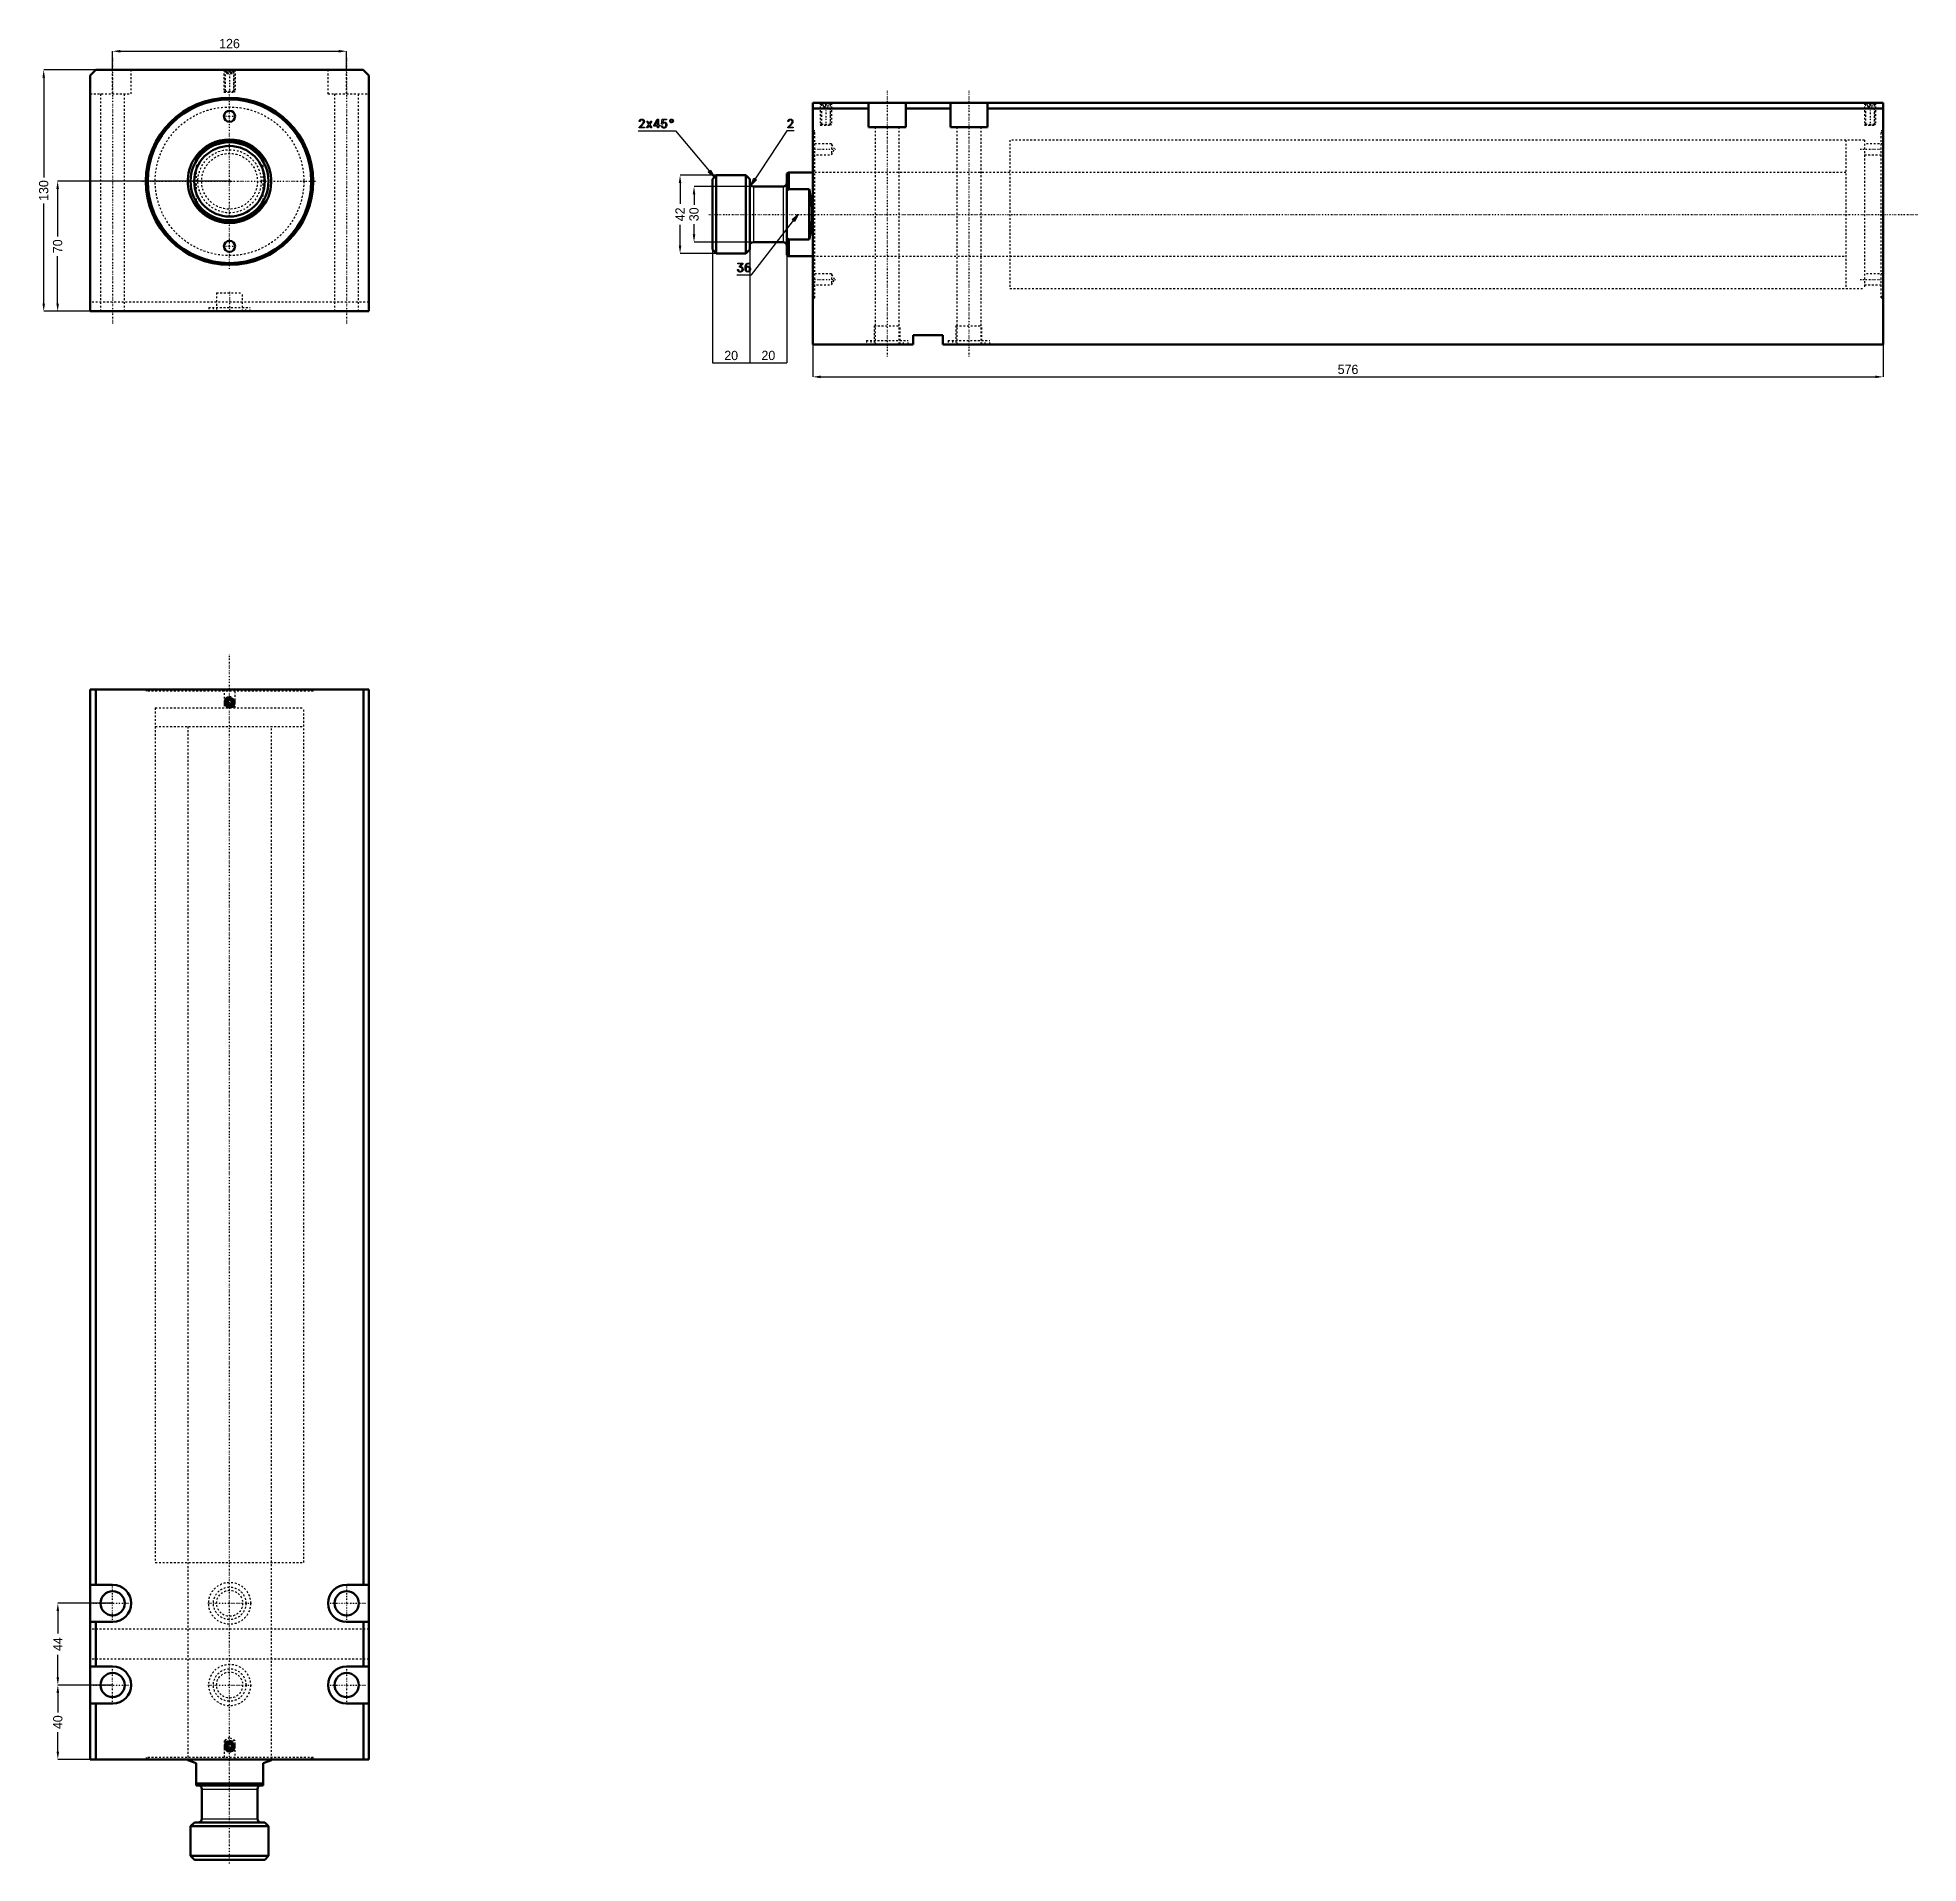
# Model space of a CAD drawing. Header units: millimetres. Extents: x -103 to 909, y -906 to 77.
import ezdxf

# ---------------------------------------------------------------- set-up
doc = ezdxf.new("R2010")
doc.units = ezdxf.units.MM
doc.linetypes.add('Center', pattern=[1.5, 0.45, -0.5, 0.05, -0.5])
doc.linetypes.add('Dashed', pattern=[2, 1, -1])
for name, color, linetype, lineweight in [('2d ConnectionPoints', 7, 'Continuous', 50), ('AM_0', 7, 'Continuous', 50), ('AM_4', 3, 'Continuous', 25), ('AM_5', 3, 'Continuous', 25), ('AM_7', 7, 'Center', 25), ('AM_9', 6, 'Dashed', 25)]:
    doc.layers.add(name, color=color, linetype=linetype, lineweight=lineweight)
doc.dimstyles.new('ISO-25', dxfattribs={"dimtxt": 2.5, "dimasz": 2.5, "dimexe": 1.25, "dimexo": 0.625, "dimtad": 1, "dimtxsty": 'Standard', "dimcen": 2.5, "dimadec": 0, "dimazin": 0, "dimtfac": 1, "dimtmove": 0, "dimatfit": 3, "dimfxl": 0, "dimarcsym": 0})

# ---------------------------------------------------------------- blocks, each defined once
blk = doc.blocks.new('1_JECX_MF_TLA_80_450_0_rod__0_in_JECX_MF_160_TLA_80_450_0__0')
at = {"layer": 'AM_0'}
for p, q in [((-18, 10.8), (-18, 13.5)), ((18, 13.5), (18, 10.8)), ((-18, -13.5), (-18, -10.8)), ((18, -10.8), (18, -13.5))]:
    blk.add_line(p, q, dxfattribs=at)
for points in [[(-18, 13.5), (-19.1, 11.9), (-20.1, 10.2), (-20.9, 8.4), (-21.5, 6.5), (-22, 4.6), (-22.3, 2.7), (-22.5, 0.7), (-22.5, -1.2), (-22.3, -3.2), (-21.9, -5.1), (-21.4, -7), (-20.7, -8.8), (-19.8, -10.6), (-18.8, -12.3), (-18, -13.5)], [(18, -13.5), (19.1, -11.9), (20.1, -10.2), (20.9, -8.4), (21.5, -6.5), (22, -4.6), (22.3, -2.7), (22.5, -0.7), (22.5, 1.2), (22.3, 3.2), (21.9, 5.1), (21.4, 7), (20.7, 8.8), (19.8, 10.6), (18.8, 12.3), (18, 13.5)]]:
    blk.add_lwpolyline(points, dxfattribs=at)
for radius in [21, 19]:
    blk.add_circle((0, 0), radius, dxfattribs=at)
for radius, start, end in [(22.5, 36.8699, 143.1301), (22, 35.0968, 144.9032), (22, 215.0968, 324.9032), (22.5, 216.8699, 323.1301)]:
    blk.add_arc((0, 0), radius, start, end, dxfattribs=at)
at = {"layer": 'AM_9'}
for p, q in [((-18, 10.8), (-18, -10.8)), ((18, 10.8), (18, -10.8))]:
    blk.add_line(p, q, dxfattribs=at)
for radius in [17, 15]:
    blk.add_circle((0, 0), radius, dxfattribs=at)
blk = doc.blocks.new('2_JECX_MF_EXLA_80_450_0_body__0_in_JECX_MF_160_TLA_80_450_0__0')
at = {"layer": 'AM_0'}
for p, q in [((-72, 60), (-75, 57)), ((-75, 57), (-75, -70)), ((72, 60), (-72, 60)), ((75, 57), (72, 60)), ((75, -70), (75, 57)), ((-75, -70), (75, -70))]:
    blk.add_line(p, q, dxfattribs=at)
for centre, radius in [((0, 0), 45), ((0, 0), 44), ((0, 35), 3), ((0, -35), 3)]:
    blk.add_circle(centre, radius, dxfattribs=at)
at = {"layer": 'AM_5', "linetype": 'Dashed'}
for p, q in [((-3, 60), (-3, 48)), ((3, 60), (3, 48))]:
    blk.add_line(p, q, dxfattribs=at)
at = {"layer": 'AM_7'}
for p, q in [((-63, 66.5), (-63, -76.5)), ((63, 66.5), (63, -76.5)), ((0, 60.6), (0, 47.4)), ((0, -47.2), (0, 47.2)), ((-3.2, 35), (3.1, 35)), ((-47.2, 0), (47.2, 0)), ((-3.2, -35), (3.1, -35)), ((0, -59.5), (0, -70.5))]:
    blk.add_line(p, q, dxfattribs=at)
at = {"layer": 'AM_9'}
for p, q in [((-63, 47), (-63, 60)), ((-53, 47), (-53, 60)), ((-3, 60), (-2.5, 59.5)), ((-2.5, 59.5), (-2.5, 48.5)), ((-2.5, 59.5), (2.5, 59.5)), ((-1.9, 60), (-2.4, 59.5)), ((-2.4, 59.5), (2.4, 59.5)), ((-2.4, 59.5), (-2.4, 48)), ((-1.4, 58), (-1.4, 60)), ((-1.4, 58), (1.4, 58)), ((-0.7, 58), (-0.7, 60)), ((0.7, 58), (0.7, 60)), ((1.4, 58), (1.4, 60)), ((2.4, 59.5), (1.9, 60)), ((2.4, 48), (2.4, 59.5)), ((2.5, 59.5), (3, 60)), ((2.5, 48.5), (2.5, 59.5)), ((53, 60), (53, 47)), ((63, 47), (63, 60)), ((-75, 47), (-53, 47)), ((-69.5, 47), (-69.5, -70)), ((-56.5, -70), (-56.5, 47)), ((-2.5, 48.5), (-3, 48)), ((-3, 48), (3, 48)), ((-2.5, 48.5), (2.5, 48.5)), ((3, 48), (2.5, 48.5)), ((53, 47), (75, 47)), ((56.5, 47), (56.5, -70)), ((69.5, -70), (69.5, 47)), ((-7, -60), (7, -60)), ((-7, -60), (-7, -70)), ((7, -70), (7, -60)), ((75, -65), (-75, -65)), ((-11.2, -67.9), (11.2, -67.9)), ((-11.2, -67.9), (-11.2, -70)), ((-8.8, -67.9), (-8.8, -70)), ((8.8, -70), (8.8, -67.9)), ((11.2, -70), (11.2, -67.9))]:
    blk.add_line(p, q, dxfattribs=at)
blk.add_circle((0, 0), 40, dxfattribs=at)
blk = doc.blocks.new('*D3')
at = {"layer": 'AM_5', "color": 0, "lineweight": -2}
for p, q in [((-63, 60), (-63, 70)), ((-58.8, 70), (58.8, 70)), ((63, 60), (63, 70))]:
    blk.add_line(p, q, dxfattribs=at)
at = {"layer": 'AM_5', "color": 0}
for points in [[(-58.8, 70.7), (-58.8, 69.3), (-63, 70)], [(58.8, 69.3), (58.8, 70.7), (63, 70)]]:
    blk.add_solid(points, dxfattribs=at)
at = {"layer": 'Defpoints', "color": 0}
for p in [(63, 70), (-63, 60), (63, 60)]:
    blk.add_point(p, dxfattribs=at)
at = {"layer": 'AM_5', "color": 0, "insert": (0, 74.1), "char_height": 5, "attachment_point": 5}
blk.add_mtext('126', dxfattribs=at)
blk = doc.blocks.new('*D4')
at = {"layer": 'AM_5', "color": 0, "lineweight": -2}
for p, q in [((-72, 60), (-100, 60)), ((-100, 55.8), (-100, 2)), ((-100, -65.8), (-100, -12)), ((-75, -70), (-100, -70))]:
    blk.add_line(p, q, dxfattribs=at)
at = {"layer": 'AM_5', "color": 0}
for points in [[(-99.3, 55.8), (-100.7, 55.8), (-100, 60)], [(-100.7, -65.8), (-99.3, -65.8), (-100, -70)]]:
    blk.add_solid(points, dxfattribs=at)
at = {"layer": 'Defpoints', "color": 0}
for p in [(-72, 60), (-100, -70), (-75, -70)]:
    blk.add_point(p, dxfattribs=at)
at = {"layer": 'AM_5', "color": 0, "insert": (-100, -5), "char_height": 5, "attachment_point": 5, "rotation": 90}
blk.add_mtext('130', dxfattribs=at)
blk = doc.blocks.new('*D5')
at = {"layer": 'AM_5', "color": 0, "lineweight": -2}
for p, q in [((0, 0), (-92.5, 0)), ((-92.5, -4.2), (-92.5, -29.7)), ((-92.5, -65.8), (-92.5, -40.3)), ((-75, -70), (-92.5, -70))]:
    blk.add_line(p, q, dxfattribs=at)
at = {"layer": 'AM_5', "color": 0}
for points in [[(-91.8, -4.2), (-93.2, -4.2), (-92.5, 0)], [(-93.2, -65.8), (-91.8, -65.8), (-92.5, -70)]]:
    blk.add_solid(points, dxfattribs=at)
at = {"layer": 'Defpoints', "color": 0}
for p in [(0, 0), (-92.5, -70), (-75, -70)]:
    blk.add_point(p, dxfattribs=at)
at = {"layer": 'AM_5', "color": 0, "insert": (-92.5, -35), "char_height": 5, "attachment_point": 5, "rotation": 90}
blk.add_mtext('70', dxfattribs=at)
blk = doc.blocks.new('1_JECX_MF_TLA_80_450_0_rod__0_in_JECX_MF_160_TLA_80_450_0__4')
at = {"layer": 'AM_0'}
for p, q in [((-22.5, 0), (-22.5, -0.5)), ((22.5, -0.5), (22.5, 0)), ((-18, -2), (-22.5, -0.5)), ((-18, -14), (-18, -2)), ((22.5, -0.5), (18, -2)), ((18, -2), (18, -14)), ((-18, -13), (18, -13)), ((-18, -14), (18, -14)), ((-15, -16), (-15, -32)), ((15, -32), (15, -16)), ((-19, -34), (-21, -36)), ((-21, -36), (21, -36)), ((-21, -36), (-21, -52)), ((-19, -34), (19, -34)), ((21, -36), (19, -34)), ((21, -52), (21, -36)), ((-21, -52), (-19, -54)), ((-21, -52), (21, -52)), ((-19, -54), (19, -54)), ((19, -54), (21, -52))]:
    blk.add_line(p, q, dxfattribs=at)
for centre, start, end in [((-17, -16), 0, 90), ((17, -16), 90, 180), ((-17, -32), 270, 360), ((17, -32), 180, 270)]:
    blk.add_arc(centre, 2, start, end, dxfattribs=at)
at = {"layer": 'AM_4'}
for p, q in [((-15, -16), (15, -16)), ((-15, -32), (15, -32))]:
    blk.add_line(p, q, dxfattribs=at)
at = {"layer": 'AM_7'}
blk.add_line((0, -56), (0, 595), dxfattribs=at)
at = {"layer": 'AM_9'}
for p, q in [((-40, 566), (40, 566)), ((-40, 566), (-40, 556)), ((40, 556), (40, 566)), ((-40, 556), (40, 556)), ((-22.5, 556), (-22.5, 0)), ((22.5, 0), (22.5, 556))]:
    blk.add_line(p, q, dxfattribs=at)
blk = doc.blocks.new('2_JECX_MF_EXLA_80_450_0_body__0_in_JECX_MF_160_TLA_80_450_0__4')
at = {"layer": 'AM_0'}
for p, q in [((75, 576), (-75, 576)), ((-75, 576), (-75, 0)), ((-72, 576), (-72, 94)), ((-0.7, 570.2), (-1.4, 569)), ((-1.4, 569), (-0.7, 567.8)), ((0.7, 570.2), (-0.7, 570.2)), ((-0.7, 567.8), (0.7, 567.8)), ((1.4, 569), (0.7, 570.2)), ((0.7, 567.8), (1.4, 569)), ((72, 576), (72, 94)), ((75, 576), (75, 0)), ((-63, 94), (-75, 94)), ((75, 94), (63, 94)), ((-75, 74), (-63, 74)), ((-72, 74), (-72, 50)), ((63, 74), (75, 74)), ((72, 74), (72, 50)), ((-63, 50), (-75, 50)), ((75, 50), (63, 50)), ((-75, 30), (-63, 30)), ((-72, 30), (-72, 0)), ((63, 30), (75, 30)), ((72, 30), (72, 0)), ((75, 0), (-75, 0)), ((-0.7, 8.3), (-1.4, 7)), ((-1.4, 7), (-0.7, 5.8)), ((0.7, 8.3), (-0.7, 8.3)), ((-0.7, 5.8), (0.7, 5.8)), ((1.4, 7), (0.7, 8.3)), ((0.7, 5.8), (1.4, 7))]:
    blk.add_line(p, q, dxfattribs=at)
for centre, radius in [((0, 569), 2.46), ((0, 569), 2.4), ((0, 569), 1.9), ((-63, 84), 6.5), ((63, 84), 6.5), ((-63, 40), 6.5), ((63, 40), 6.5), ((0, 7), 2.46), ((0, 7), 2.4), ((0, 7), 1.9)]:
    blk.add_circle(centre, radius, dxfattribs=at)
for centre, start, end in [((-63, 84), 270, 90), ((63, 84), 90, 270), ((-63, 40), 270, 90), ((63, 40), 90, 270)]:
    blk.add_arc(centre, 10, start, end, dxfattribs=at)
at = {"layer": 'AM_5'}
for centre in [(0, 569), (0, 7)]:
    blk.add_arc(centre, 3, 75, 15, dxfattribs=at)
at = {"layer": 'AM_7'}
for p, q in [((-3.2, 569), (3.1, 569)), ((-63, 73.5), (-63, 94.5)), ((63, 73.5), (63, 94.5)), ((-73.5, 84), (-52.5, 84)), ((-11.8, 84), (11.8, 84)), ((52.5, 84), (73.5, 84)), ((-63, 29.5), (-63, 50.5)), ((63, 29.5), (63, 50.5)), ((-73.5, 40), (-52.5, 40)), ((-11.8, 40), (11.8, 40)), ((52.5, 40), (73.5, 40)), ((-3.2, 7), (3.1, 7))]:
    blk.add_line(p, q, dxfattribs=at)
at = {"layer": 'AM_9'}
for p, q in [((-45, 576), (-45, 575)), ((45, 575), (-45, 575)), ((-44, 576), (-44, 575)), ((-3, 576), (-3, 566)), ((3, 566), (3, 576)), ((44, 575), (44, 576)), ((45, 575), (45, 576)), ((-40, 566), (40, 566)), ((-40, 566), (-40, 106)), ((40, 106), (40, 566)), ((-40, 106), (40, 106)), ((-22.5, 106), (-22.5, 0)), ((22.5, 0), (22.5, 106)), ((75, 70), (-75, 70)), ((75, 54), (-75, 54)), ((0, 11.7), (-3, 10)), ((3, 10), (0, 11.7)), ((45, 1), (-45, 1)), ((-45, 1), (-45, 0)), ((-44, 1), (-44, 0)), ((-3, 10), (-3, 0)), ((-3, 10), (3, 10)), ((3, 0), (3, 10)), ((44, 0), (44, 1)), ((45, 0), (45, 1))]:
    blk.add_line(p, q, dxfattribs=at)
for centre, radius in [((0, 84), 11.3), ((0, 84), 8.75), ((0, 84), 7), ((0, 40), 11.2), ((0, 40), 8.75), ((0, 40), 7)]:
    blk.add_circle(centre, radius, dxfattribs=at)
blk = doc.blocks.new('*D11')
at = {"layer": 'AM_5', "color": 0, "lineweight": -2}
for p, q in [((-62.9, -765.5), (-92.4, -765.5)), ((-92.4, -769.7), (-92.4, -781.8)), ((-92.4, -805.3), (-92.4, -793.2)), ((-62.9, -809.5), (-92.4, -809.5))]:
    blk.add_line(p, q, dxfattribs=at)
at = {"layer": 'AM_5', "color": 0}
for points in [[(-93.1, -769.7), (-91.7, -769.7), (-92.4, -765.5)], [(-93.1, -805.3), (-91.7, -805.3), (-92.4, -809.5)]]:
    blk.add_solid(points, dxfattribs=at)
at = {"layer": 'Defpoints', "color": 0}
for p in [(-92.4, -765.5), (-62.9, -765.5), (-62.9, -809.5)]:
    blk.add_point(p, dxfattribs=at)
at = {"layer": 'AM_5', "color": 0, "insert": (-92.4, -787.5), "char_height": 5, "attachment_point": 5, "rotation": 90}
blk.add_mtext('44', dxfattribs=at)
blk = doc.blocks.new('*D12')
at = {"layer": 'AM_5', "color": 0, "lineweight": -2}
for p, q in [((-62.9, -809.5), (-92.4, -809.5)), ((-92.4, -813.7), (-92.4, -824.3)), ((-92.4, -845.3), (-92.4, -834.8)), ((-74.9, -849.5), (-92.4, -849.5))]:
    blk.add_line(p, q, dxfattribs=at)
at = {"layer": 'AM_5', "color": 0}
for points in [[(-93.1, -813.7), (-91.7, -813.7), (-92.4, -809.5)], [(-93.1, -845.3), (-91.7, -845.3), (-92.4, -849.5)]]:
    blk.add_solid(points, dxfattribs=at)
at = {"layer": 'Defpoints', "color": 0}
for p in [(-62.9, -809.5), (-92.4, -849.5), (-74.9, -849.5)]:
    blk.add_point(p, dxfattribs=at)
at = {"layer": 'AM_5', "color": 0, "insert": (-92.4, -829.5), "char_height": 5, "attachment_point": 5, "rotation": 90}
blk.add_mtext('40', dxfattribs=at)
blk = doc.blocks.new('1_JECX_MF_TLA_80_450_0_rod__0_in_JECX_MF_160_TLA_80_450_0__2')
at = {"layer": 'AM_0'}
for p, q in [((-52, 21), (-54, 19)), ((-36, 21), (-52, 21)), ((-52, 21), (-52, -21)), ((-34, 19), (-36, 21)), ((-36, 21), (-36, -21)), ((-13, 22.5), (-14, 22)), ((-14, 22), (-14, -22)), ((0, 22.5), (-13, 22.5)), ((-13, 22.5), (-13, 13.5)), ((-54, 19), (-54, -19)), ((-34, 19), (-34, -19)), ((-16, 15), (-32, 15)), ((-13, 13.5), (-14, 12.6)), ((-2, 13.5), (-13, 13.5)), ((-2, 13.5), (-2, -13.5)), ((-54, -19), (-52, -21)), ((-36, -21), (-34, -19)), ((-32, -15), (-16, -15)), ((-14, -12.6), (-13, -13.5)), ((-13, -13.5), (-2, -13.5)), ((-13, -13.5), (-13, -22.5)), ((-52, -21), (-36, -21)), ((-14, -22), (-13, -22.5)), ((-13, -22.5), (0, -22.5))]:
    blk.add_line(p, q, dxfattribs=at)
blk.add_lwpolyline([(-2, -13.5), (-1.6, -11.9), (-1.3, -10.2), (-1.1, -8.4), (-0.9, -6.5), (-0.7, -4.6), (-0.6, -2.7), (-0.5, -0.7), (-0.5, 1.2), (-0.6, 3.2), (-0.7, 5.1), (-0.9, 7), (-1.1, 8.8), (-1.4, 10.6), (-1.7, 12.3), (-2, 13.5)], dxfattribs=at)
for centre, start, end in [((-32, 17), 180, 270), ((-16, 17), 270, 360), ((-32, -17), 90, 180), ((-16, -17), 0, 90)]:
    blk.add_arc(centre, 2, start, end, dxfattribs=at)
at = {"layer": 'AM_4'}
for p, q in [((-32, 15), (-32, -15)), ((-16, 15), (-16, -15))]:
    blk.add_line(p, q, dxfattribs=at)
at = {"layer": 'AM_7'}
blk.add_line((-56, 0), (595, 0), dxfattribs=at)
at = {"layer": 'AM_9'}
for p, q in [((566, 40), (556, 40)), ((556, 40), (556, -40)), ((566, 40), (566, -40)), ((556, 22.5), (0, 22.5)), ((0, -22.5), (556, -22.5)), ((556, -40), (566, -40))]:
    blk.add_line(p, q, dxfattribs=at)
blk = doc.blocks.new('2_JECX_MF_EXLA_80_450_0_body__0_in_JECX_MF_160_TLA_80_450_0__2')
at = {"layer": 'AM_0'}
for p, q in [((0, -70), (0, 60)), ((576, 60), (0, 60)), ((30, 57), (0, 57)), ((30, 60), (30, 47)), ((50, 47), (50, 60)), ((74, 57), (50, 57)), ((74, 60), (74, 47)), ((94, 47), (94, 60)), ((576, 57), (94, 57)), ((576, -70), (576, 60)), ((30, 47), (50, 47)), ((74, 47), (94, 47)), ((54, -70), (0, -70)), ((54, -65), (54, -70)), ((70, -65), (54, -65)), ((70, -70), (70, -65)), ((576, -70), (70, -70))]:
    blk.add_line(p, q, dxfattribs=at)
at = {"layer": 'AM_5', "linetype": 'Dashed'}
for p, q in [((4, 60), (4, 48)), ((10, 60), (10, 48)), ((566, 60), (566, 48)), ((572, 60), (572, 48))]:
    blk.add_line(p, q, dxfattribs=at)
at = {"layer": 'AM_7'}
for p, q in [((40, 66.5), (40, -76.5)), ((84, 66.5), (84, -76.5)), ((7, 60.6), (7, 47.4)), ((569, 60.6), (569, 47.4)), ((-0.6, 35), (12.3, 35)), ((563.7, 35), (576.6, 35)), ((-0.6, -35), (12.3, -35)), ((563.7, -35), (576.6, -35))]:
    blk.add_line(p, q, dxfattribs=at)
at = {"layer": 'AM_9'}
for p, q in [((4, 60), (4.5, 59.5)), ((4.5, 59.5), (4.5, 48.5)), ((4.5, 59.5), (9.5, 59.5)), ((5.1, 60), (4.6, 59.5)), ((4.6, 59.5), (4.6, 48)), ((4.6, 59.5), (9.4, 59.5)), ((5.8, 58), (5.8, 60)), ((5.8, 58), (8.2, 58)), ((7, 58), (7, 60)), ((8.2, 58), (8.2, 60)), ((9.4, 59.5), (8.9, 60)), ((9.4, 48), (9.4, 59.5)), ((9.5, 59.5), (10, 60)), ((9.5, 48.5), (9.5, 59.5)), ((566, 60), (566.5, 59.5)), ((566.5, 59.5), (566.5, 48.5)), ((566.5, 59.5), (571.5, 59.5)), ((567.1, 60), (566.6, 59.5)), ((566.6, 59.5), (571.4, 59.5)), ((566.6, 59.5), (566.6, 48)), ((567.8, 58), (567.8, 60)), ((567.8, 58), (570.2, 58)), ((569, 58), (569, 60)), ((570.2, 58), (570.2, 60)), ((571.4, 59.5), (570.9, 60)), ((571.4, 48), (571.4, 59.5)), ((571.5, 59.5), (572, 60)), ((571.5, 48.5), (571.5, 59.5)), ((1, 45), (0, 45)), ((1, 44), (0, 44)), ((1, -45), (1, 45)), ((4.5, 48.5), (4, 48)), ((4, 48), (10, 48)), ((4.5, 48.5), (9.5, 48.5)), ((10, 48), (9.5, 48.5)), ((33.5, 47), (33.5, -70)), ((46.5, -70), (46.5, 47)), ((77.5, 47), (77.5, -70)), ((90.5, -70), (90.5, 47)), ((566.5, 48.5), (566, 48)), ((566, 48), (572, 48)), ((566.5, 48.5), (571.5, 48.5)), ((572, 48), (571.5, 48.5)), ((575, -45), (575, 45)), ((576, 45), (575, 45)), ((576, 44), (575, 44)), ((10, 38), (0, 38)), ((0, 32), (10, 32)), ((11.7, 35), (10, 38)), ((10, 38), (10, 32)), ((10, 32), (11.7, 35)), ((566, 40), (106, 40)), ((106, 40), (106, -40)), ((566, 40), (566, -40)), ((576, 38), (566, 38)), ((566, 32), (576, 32)), ((106, 22.5), (0, 22.5)), ((0, -22.5), (106, -22.5)), ((10, -32), (0, -32)), ((0, -38), (10, -38)), ((11.7, -35), (10, -32)), ((10, -32), (10, -38)), ((10, -38), (11.7, -35)), ((106, -40), (566, -40)), ((576, -32), (566, -32)), ((566, -38), (576, -38)), ((0, -44), (1, -44)), ((0, -45), (1, -45)), ((575, -44), (576, -44)), ((575, -45), (576, -45)), ((33, -60), (47, -60)), ((33, -60), (33, -70)), ((47, -70), (47, -60)), ((77, -60), (91, -60)), ((77, -60), (77, -70)), ((91, -70), (91, -60)), ((28.8, -67.9), (51.3, -67.9)), ((28.8, -67.9), (28.8, -70)), ((31.2, -67.9), (31.2, -70)), ((48.8, -70), (48.8, -67.9)), ((51.3, -70), (51.3, -67.9)), ((72.8, -67.9), (95.2, -67.9)), ((72.8, -67.9), (72.8, -70)), ((75.2, -67.9), (75.2, -70)), ((92.8, -70), (92.8, -67.9)), ((95.2, -70), (95.2, -67.9))]:
    blk.add_line(p, q, dxfattribs=at)
blk = doc.blocks.new('*D21')
at = {"layer": 'AM_5', "color": 0, "lineweight": -2}
for p, q in [((314, -87.8), (314, -105.3)), ((890, -87.8), (890, -105.3)), ((318.1, -105.3), (885.8, -105.3))]:
    blk.add_line(p, q, dxfattribs=at)
at = {"layer": 'AM_5', "color": 0}
for points in [[(318.1, -104.6), (318.1, -106), (314, -105.3)], [(885.8, -104.6), (885.8, -106), (890, -105.3)]]:
    blk.add_solid(points, dxfattribs=at)
at = {"layer": 'Defpoints', "color": 0}
for p in [(314, -87.8), (890, -87.8), (890, -105.3)]:
    blk.add_point(p, dxfattribs=at)
at = {"layer": 'AM_5', "color": 0, "insert": (602, -101.3), "char_height": 5, "attachment_point": 5}
blk.add_mtext('576', dxfattribs=at)
blk = doc.blocks.new('*D22')
at = {"layer": 'AM_5', "color": 0, "lineweight": -2}
for p, q in [((280, -36.8), (280, -97.8)), ((300, -34.8), (300, -97.8)), ((280, -97.8), (300, -97.8))]:
    blk.add_line(p, q, dxfattribs=at)
at = {"layer": 'Defpoints', "color": 0}
for p in [(280, -36.8), (300, -34.8), (300, -97.8)]:
    blk.add_point(p, dxfattribs=at)
at = {"layer": 'AM_5', "color": 0, "insert": (290, -93.8), "char_height": 5, "attachment_point": 5}
blk.add_mtext('20', dxfattribs=at)
blk = doc.blocks.new('*D23')
at = {"layer": 'AM_5', "color": 0, "lineweight": -2}
for p, q in [((260, -36.8), (260, -97.8)), ((280, -36.8), (280, -97.8)), ((260, -97.8), (280, -97.8))]:
    blk.add_line(p, q, dxfattribs=at)
at = {"layer": 'Defpoints', "color": 0}
for p in [(260, -36.8), (280, -36.8), (280, -97.8)]:
    blk.add_point(p, dxfattribs=at)
at = {"layer": 'AM_5', "color": 0, "insert": (270, -93.8), "char_height": 5, "attachment_point": 5}
blk.add_mtext('20', dxfattribs=at)
blk = doc.blocks.new('*D24')
at = {"layer": 'AM_5', "color": 0, "lineweight": -2}
for p, q in [((262, 3.2), (242.5, 3.2)), ((242.5, -1), (242.5, -12.1)), ((242.5, -34.6), (242.5, -23.5)), ((262, -38.8), (242.5, -38.8))]:
    blk.add_line(p, q, dxfattribs=at)
at = {"layer": 'AM_5', "color": 0}
for points in [[(241.8, -1), (243.2, -1), (242.5, 3.2)], [(241.8, -34.6), (243.2, -34.6), (242.5, -38.8)]]:
    blk.add_solid(points, dxfattribs=at)
at = {"layer": 'Defpoints', "color": 0}
for p in [(242.5, 3.2), (262, 3.2), (262, -38.8)]:
    blk.add_point(p, dxfattribs=at)
at = {"layer": 'AM_5', "color": 0, "insert": (242.5, -17.8), "char_height": 5, "attachment_point": 5, "rotation": 90}
blk.add_mtext('42', dxfattribs=at)
blk = doc.blocks.new('*D25')
at = {"layer": 'AM_5', "color": 0, "lineweight": -2}
for p, q in [((282, -2.8), (250, -2.8)), ((250, -7), (250, -12.6)), ((250, -28.6), (250, -23.1)), ((282, -32.8), (250, -32.8))]:
    blk.add_line(p, q, dxfattribs=at)
at = {"layer": 'AM_5', "color": 0}
for points in [[(249.3, -7), (250.7, -7), (250, -2.8)], [(249.3, -28.6), (250.7, -28.6), (250, -32.8)]]:
    blk.add_solid(points, dxfattribs=at)
at = {"layer": 'Defpoints', "color": 0}
for p in [(250, -2.8), (282, -2.8), (282, -32.8)]:
    blk.add_point(p, dxfattribs=at)
at = {"layer": 'AM_5', "color": 0, "insert": (250, -17.8), "char_height": 5, "attachment_point": 5, "rotation": 90}
blk.add_mtext('30', dxfattribs=at)

msp = doc.modelspace()

# ---------------------------------------------------------------- linework, layer by layer
at = {"layer": '2d ConnectionPoints'}
for p in [(0, 0), (313.976, -17.804), (0.073, -849.5)]:
    msp.add_point(p, dxfattribs=at)
at = {"layer": 'AM_5'}
for p, q in [((219.976, 27.196), (239.976, 27.196)), ((239.976, 27.196), (260.976, 2.196)), ((299.976, 27.196), (280.562, -2.218)), ((303.976, 27.196), (299.976, 27.196)), ((280.976, -50.304), (305.976, -17.804)), ((272.976, -50.304), (280.976, -50.304))]:
    msp.add_line(p, q, dxfattribs=at)
for points in [[(220.623, 29.307), (220.623, 29.307), (220.837, 29.502), (221.142, 29.788), (221.142, 29.788), (221.428, 30.065), (221.608, 30.244), (221.608, 30.244), (221.78, 30.425), (222.027, 30.709), (222.027, 30.709), (222.26, 31.009), (222.407, 31.218), (222.407, 31.218), (222.537, 31.425), (222.678, 31.721), (222.678, 31.721), (222.754, 31.999), (222.768, 32.173), (222.768, 32.173), (222.764, 32.271), (222.741, 32.41), (222.741, 32.41), (222.697, 32.538), (222.658, 32.618), (222.658, 32.618), (222.61, 32.693), (222.526, 32.792), (222.526, 32.792), (222.428, 32.874), (222.354, 32.921), (222.354, 32.921), (222.275, 32.959), (222.149, 33.001), (222.149, 33.001), (222.014, 33.024), (221.92, 33.028), (221.92, 33.028), (221.816, 33.024), (221.668, 33), (221.668, 33), (221.531, 32.957), (221.445, 32.917), (221.445, 32.917), (221.366, 32.869), (221.26, 32.782), (221.26, 32.782), (221.171, 32.677), (221.12, 32.597), (221.12, 32.597), (221.078, 32.51), (221.033, 32.369), (221.033, 32.369), (221.008, 32.213), (221.003, 32.102), (220.516, 32.102), (220.516, 32.102), (220.523, 32.269), (220.563, 32.501), (220.563, 32.501), (220.637, 32.711), (220.704, 32.839), (220.704, 32.839), (220.785, 32.957), (220.926, 33.111), (220.926, 33.111), (221.09, 33.238), (221.213, 33.307), (221.213, 33.307), (221.344, 33.365), (221.55, 33.427), (221.55, 33.427), (221.768, 33.46), (221.92, 33.467), (221.92, 33.467), (222.062, 33.461), (222.268, 33.429), (222.268, 33.429), (222.466, 33.371), (222.593, 33.317), (222.593, 33.317), (222.712, 33.252), (222.873, 33.133), (222.873, 33.133), (223.012, 32.989), (223.092, 32.878), (223.092, 32.878), (223.159, 32.759), (223.232, 32.563), (223.232, 32.563), (223.271, 32.349), (223.278, 32.196), (223.278, 32.196), (223.267, 32.023), (223.209, 31.756), (223.209, 31.756), (223.102, 31.483), (223.002, 31.296), (223.002, 31.296), (222.888, 31.11), (222.703, 30.841), (222.703, 30.841), (222.501, 30.584), (222.357, 30.42), (222.357, 30.42), (222.202, 30.253), (221.942, 29.981), (221.942, 29.981), (221.649, 29.686), (221.436, 29.476), (221.091, 29.138), (223.418, 29.134), (223.418, 28.696), (220.451, 28.696), (220.451, 29.151), (220.623, 29.307)], [(225.647, 30.48), (224.548, 32.271), (225.117, 32.271), (225.936, 30.915), (226.797, 32.271), (227.314, 32.271), (226.229, 30.522), (227.366, 28.696), (226.791, 28.696), (225.926, 30.1), (225.013, 28.696), (224.487, 28.696), (225.647, 30.48)], [(230.401, 29.736), (228.295, 29.736), (228.295, 30.158), (230.212, 33.408), (230.856, 33.408), (230.856, 30.174), (231.558, 30.174), (231.558, 29.736), (230.856, 29.736), (230.856, 28.696), (230.401, 28.696), (230.401, 29.736)], [(230.407, 30.174), (230.407, 32.862), (228.854, 30.174), (230.407, 30.174)], [(233.858, 28.637), (233.858, 28.637), (233.712, 28.642), (233.502, 28.668), (233.502, 28.668), (233.306, 28.717), (233.182, 28.762), (233.182, 28.762), (233.066, 28.818), (232.91, 28.922), (232.91, 28.922), (232.777, 29.051), (232.7, 29.151), (232.7, 29.151), (232.635, 29.261), (232.564, 29.448), (232.564, 29.448), (232.526, 29.659), (232.519, 29.814), (233.026, 29.814), (233.026, 29.814), (233.036, 29.668), (233.085, 29.477), (233.085, 29.477), (233.177, 29.321), (233.262, 29.235), (233.262, 29.235), (233.362, 29.165), (233.534, 29.089), (233.534, 29.089), (233.731, 29.048), (233.878, 29.04), (233.878, 29.04), (234.003, 29.047), (234.175, 29.083), (234.175, 29.083), (234.327, 29.15), (234.417, 29.212), (234.417, 29.212), (234.498, 29.286), (234.603, 29.412), (234.603, 29.412), (234.688, 29.557), (234.732, 29.664), (234.732, 29.664), (234.769, 29.778), (234.808, 29.957), (234.808, 29.957), (234.829, 30.145), (234.833, 30.275), (234.833, 30.275), (234.829, 30.395), (234.809, 30.568), (234.809, 30.568), (234.771, 30.735), (234.736, 30.842), (234.736, 30.842), (234.693, 30.944), (234.613, 31.082), (234.613, 31.082), (234.515, 31.201), (234.44, 31.27), (234.44, 31.27), (234.357, 31.328), (234.218, 31.392), (234.218, 31.392), (234.062, 31.426), (233.949, 31.432), (233.949, 31.432), (233.829, 31.424), (233.658, 31.383), (233.658, 31.383), (233.501, 31.305), (233.403, 31.234), (233.403, 31.234), (233.314, 31.149), (233.205, 30.999), (233.205, 30.999), (233.123, 30.823), (233.085, 30.691), (232.591, 30.691), (232.929, 33.421), (235.223, 33.421), (235.223, 32.999), (233.39, 32.999), (233.182, 31.435), (233.182, 31.435), (233.251, 31.52), (233.358, 31.629), (233.358, 31.629), (233.471, 31.719), (233.549, 31.769), (233.549, 31.769), (233.631, 31.809), (233.765, 31.853), (233.765, 31.853), (233.91, 31.876), (234.014, 31.881), (234.014, 31.881), (234.174, 31.872), (234.396, 31.827), (234.396, 31.827), (234.599, 31.743), (234.723, 31.666), (234.723, 31.666), (234.837, 31.574), (234.986, 31.413), (234.986, 31.413), (235.11, 31.224), (235.178, 31.083), (235.178, 31.083), (235.234, 30.932), (235.295, 30.693), (235.295, 30.693), (235.327, 30.44), (235.334, 30.262), (235.334, 30.262), (235.326, 30.075), (235.287, 29.812), (235.287, 29.812), (235.215, 29.567), (235.148, 29.416), (235.148, 29.416), (235.068, 29.275), (234.926, 29.088), (234.926, 29.088), (234.756, 28.93), (234.628, 28.842), (234.628, 28.842), (234.49, 28.768), (234.268, 28.688), (234.268, 28.688), (234.028, 28.645), (233.858, 28.637)], [(237.933, 31.491), (237.933, 31.491), (237.83, 31.496), (237.683, 31.524), (237.683, 31.524), (237.542, 31.577), (237.452, 31.626), (237.452, 31.626), (237.367, 31.683), (237.254, 31.784), (237.254, 31.784), (237.157, 31.903), (237.101, 31.991), (237.101, 31.991), (237.054, 32.085), (237.003, 32.232), (237.003, 32.232), (236.976, 32.385), (236.971, 32.492), (236.971, 32.492), (236.976, 32.598), (237.003, 32.752), (237.003, 32.752), (237.054, 32.898), (237.101, 32.992), (237.101, 32.992), (237.157, 33.081), (237.254, 33.199), (237.254, 33.199), (237.367, 33.3), (237.452, 33.358), (237.452, 33.358), (237.542, 33.406), (237.683, 33.459), (237.683, 33.459), (237.83, 33.487), (237.933, 33.493), (237.933, 33.493), (238.035, 33.487), (238.183, 33.459), (238.183, 33.459), (238.323, 33.406), (238.412, 33.358), (238.412, 33.358), (238.496, 33.3), (238.609, 33.199), (238.609, 33.199), (238.705, 33.082), (238.76, 32.994), (238.76, 32.994), (238.806, 32.9), (238.856, 32.754), (238.856, 32.754), (238.883, 32.599), (238.888, 32.492), (238.888, 32.492), (238.883, 32.384), (238.856, 32.23), (238.856, 32.23), (238.806, 32.083), (238.76, 31.99), (238.76, 31.99), (238.705, 31.902), (238.609, 31.784), (238.609, 31.784), (238.496, 31.683), (238.412, 31.626), (238.412, 31.626), (238.323, 31.577), (238.183, 31.524), (238.183, 31.524), (238.035, 31.496), (237.933, 31.491)], [(237.933, 31.887), (237.933, 31.887), (237.994, 31.89), (238.083, 31.908), (238.083, 31.908), (238.168, 31.939), (238.222, 31.968), (238.222, 31.968), (238.273, 32.003), (238.342, 32.064), (238.342, 32.064), (238.4, 32.136), (238.433, 32.189), (238.433, 32.189), (238.461, 32.246), (238.492, 32.335), (238.492, 32.335), (238.508, 32.428), (238.511, 32.492), (238.511, 32.492), (238.508, 32.556), (238.492, 32.649), (238.492, 32.649), (238.461, 32.737), (238.433, 32.794), (238.433, 32.794), (238.4, 32.848), (238.342, 32.919), (238.342, 32.919), (238.273, 32.98), (238.222, 33.015), (238.222, 33.015), (238.168, 33.044), (238.083, 33.076), (238.083, 33.076), (237.994, 33.093), (237.933, 33.096), (237.933, 33.096), (237.871, 33.093), (237.782, 33.076), (237.782, 33.076), (237.697, 33.044), (237.642, 33.015), (237.642, 33.015), (237.59, 32.98), (237.521, 32.919), (237.521, 32.919), (237.462, 32.848), (237.428, 32.794), (237.428, 32.794), (237.399, 32.737), (237.368, 32.649), (237.368, 32.649), (237.351, 32.556), (237.348, 32.492), (237.348, 32.492), (237.351, 32.428), (237.368, 32.335), (237.368, 32.335), (237.399, 32.246), (237.428, 32.189), (237.428, 32.189), (237.462, 32.136), (237.521, 32.064), (237.521, 32.064), (237.59, 32.003), (237.642, 31.968), (237.642, 31.968), (237.697, 31.939), (237.782, 31.908), (237.782, 31.908), (237.871, 31.89), (237.933, 31.887)], [(300.623, 29.307), (300.623, 29.307), (300.837, 29.502), (301.142, 29.788), (301.142, 29.788), (301.428, 30.065), (301.608, 30.244), (301.608, 30.244), (301.78, 30.425), (302.027, 30.709), (302.027, 30.709), (302.26, 31.009), (302.407, 31.218), (302.407, 31.218), (302.537, 31.425), (302.678, 31.721), (302.678, 31.721), (302.754, 31.999), (302.768, 32.173), (302.768, 32.173), (302.764, 32.271), (302.741, 32.41), (302.741, 32.41), (302.697, 32.538), (302.658, 32.618), (302.658, 32.618), (302.61, 32.693), (302.526, 32.792), (302.526, 32.792), (302.428, 32.874), (302.354, 32.921), (302.354, 32.921), (302.275, 32.959), (302.149, 33.001), (302.149, 33.001), (302.014, 33.024), (301.92, 33.028), (301.92, 33.028), (301.816, 33.024), (301.668, 33), (301.668, 33), (301.531, 32.957), (301.445, 32.917), (301.445, 32.917), (301.366, 32.869), (301.26, 32.782), (301.26, 32.782), (301.171, 32.677), (301.12, 32.597), (301.12, 32.597), (301.078, 32.51), (301.033, 32.369), (301.033, 32.369), (301.008, 32.213), (301.003, 32.102), (300.516, 32.102), (300.516, 32.102), (300.523, 32.269), (300.563, 32.501), (300.563, 32.501), (300.637, 32.711), (300.704, 32.839), (300.704, 32.839), (300.785, 32.957), (300.926, 33.111), (300.926, 33.111), (301.09, 33.238), (301.213, 33.307), (301.213, 33.307), (301.344, 33.365), (301.55, 33.427), (301.55, 33.427), (301.768, 33.46), (301.92, 33.467), (301.92, 33.467), (302.062, 33.461), (302.268, 33.429), (302.268, 33.429), (302.466, 33.371), (302.593, 33.317), (302.593, 33.317), (302.712, 33.252), (302.873, 33.133), (302.873, 33.133), (303.012, 32.989), (303.092, 32.878), (303.092, 32.878), (303.159, 32.759), (303.232, 32.563), (303.232, 32.563), (303.271, 32.349), (303.278, 32.196), (303.278, 32.196), (303.267, 32.023), (303.209, 31.756), (303.209, 31.756), (303.102, 31.483), (303.002, 31.296), (303.002, 31.296), (302.888, 31.11), (302.703, 30.841), (302.703, 30.841), (302.501, 30.584), (302.357, 30.42), (302.357, 30.42), (302.202, 30.253), (301.942, 29.981), (301.942, 29.981), (301.649, 29.686), (301.436, 29.476), (301.091, 29.138), (303.418, 29.134), (303.418, 28.696), (300.451, 28.696), (300.451, 29.151), (300.623, 29.307)], [(260.976, 2.196), (257.658, 4.85), (258.935, 5.922), (260.976, 2.196)], [(280.562, -2.218), (282.162, 1.718), (283.553, 0.8), (280.562, -2.218)], [(305.976, -17.804), (304.096, -21.615), (302.775, -20.599), (305.976, -17.804)], [(273.909, -47.498), (273.909, -47.498), (273.915, -47.608), (273.944, -47.763), (273.944, -47.763), (273.998, -47.904), (274.047, -47.992), (274.047, -47.992), (274.106, -48.072), (274.209, -48.179), (274.209, -48.179), (274.328, -48.267), (274.416, -48.317), (274.416, -48.317), (274.51, -48.358), (274.655, -48.402), (274.655, -48.402), (274.806, -48.426), (274.91, -48.431), (274.91, -48.431), (275.021, -48.426), (275.181, -48.402), (275.181, -48.402), (275.334, -48.357), (275.433, -48.315), (275.433, -48.315), (275.527, -48.265), (275.653, -48.175), (275.653, -48.175), (275.761, -48.068), (275.823, -47.987), (275.823, -47.987), (275.876, -47.899), (275.933, -47.758), (275.933, -47.758), (275.964, -47.606), (275.97, -47.498), (275.97, -47.498), (275.961, -47.344), (275.918, -47.132), (275.918, -47.132), (275.839, -46.941), (275.765, -46.827), (275.765, -46.827), (275.677, -46.722), (275.522, -46.586), (275.522, -46.586), (275.341, -46.475), (275.204, -46.414), (275.204, -46.414), (275.058, -46.364), (274.824, -46.31), (274.824, -46.31), (274.574, -46.281), (274.397, -46.276), (274.397, -45.821), (275.716, -44.527), (273.513, -44.527), (273.513, -44.092), (276.334, -44.092), (276.334, -44.547), (274.985, -45.879), (274.985, -45.879), (275.279, -45.947), (275.654, -46.094), (275.654, -46.094), (275.949, -46.295), (276.101, -46.459), (276.101, -46.459), (276.222, -46.642), (276.354, -46.939), (276.354, -46.939), (276.424, -47.265), (276.438, -47.498), (276.438, -47.498), (276.429, -47.666), (276.381, -47.9), (276.381, -47.9), (276.292, -48.113), (276.21, -48.244), (276.21, -48.244), (276.114, -48.363), (275.95, -48.519), (275.95, -48.519), (275.762, -48.647), (275.624, -48.717), (275.624, -48.717), (275.479, -48.774), (275.256, -48.836), (275.256, -48.836), (275.027, -48.869), (274.871, -48.876), (274.871, -48.876), (274.72, -48.869), (274.5, -48.836), (274.5, -48.836), (274.29, -48.775), (274.155, -48.718), (274.155, -48.718), (274.026, -48.649), (273.854, -48.522), (273.854, -48.522), (273.705, -48.367), (273.618, -48.249), (273.618, -48.249), (273.545, -48.119), (273.466, -47.905), (273.466, -47.905), (273.423, -47.668), (273.415, -47.498), (273.909, -47.498)], [(278.943, -48.843), (278.943, -48.843), (278.722, -48.833), (278.43, -48.78), (278.43, -48.78), (278.181, -48.68), (278.041, -48.588), (278.041, -48.588), (277.918, -48.479), (277.764, -48.287), (277.764, -48.287), (277.646, -48.061), (277.587, -47.893), (277.587, -47.893), (277.542, -47.709), (277.492, -47.406), (277.492, -47.406), (277.466, -47.071), (277.461, -46.828), (277.461, -46.828), (277.476, -46.331), (277.559, -45.668), (277.559, -45.668), (277.711, -45.106), (277.852, -44.787), (277.852, -44.787), (278.027, -44.521), (278.356, -44.232), (278.356, -44.232), (278.767, -44.076), (279.086, -44.046), (279.086, -44.046), (279.239, -44.051), (279.449, -44.075), (279.449, -44.075), (279.635, -44.119), (279.745, -44.16), (279.745, -44.16), (279.848, -44.209), (279.992, -44.292), (279.992, -44.292), (280.123, -44.39), (280.204, -44.462), (279.846, -44.755), (279.846, -44.755), (279.8, -44.701), (279.717, -44.629), (279.717, -44.629), (279.619, -44.568), (279.546, -44.532), (279.546, -44.532), (279.465, -44.502), (279.334, -44.47), (279.334, -44.47), (279.189, -44.453), (279.086, -44.449), (279.086, -44.449), (278.922, -44.462), (278.703, -44.529), (278.703, -44.529), (278.519, -44.653), (278.415, -44.768), (278.415, -44.768), (278.324, -44.899), (278.21, -45.113), (278.21, -45.113), (278.124, -45.345), (278.081, -45.51), (278.081, -45.51), (278.047, -45.684), (278.004, -45.956), (278.004, -45.956), (277.971, -46.244), (277.955, -46.445), (277.955, -46.445), (278.027, -46.305), (278.15, -46.122), (278.15, -46.122), (278.29, -45.971), (278.392, -45.887), (278.392, -45.887), (278.501, -45.819), (278.678, -45.745), (278.678, -45.745), (278.871, -45.705), (279.008, -45.697), (279.008, -45.697), (279.169, -45.706), (279.396, -45.754), (279.396, -45.754), (279.606, -45.842), (279.736, -45.923), (279.736, -45.923), (279.856, -46.019), (280.015, -46.186), (280.015, -46.186), (280.147, -46.379), (280.222, -46.523), (280.222, -46.523), (280.283, -46.674), (280.349, -46.91), (280.349, -46.91), (280.385, -47.154), (280.392, -47.322), (280.392, -47.322), (280.385, -47.498), (280.345, -47.745), (280.345, -47.745), (280.273, -47.974), (280.205, -48.117), (280.205, -48.117), (280.125, -48.249), (279.982, -48.424), (279.982, -48.424), (279.814, -48.571), (279.687, -48.653), (279.687, -48.653), (279.551, -48.722), (279.335, -48.796), (279.335, -48.796), (279.104, -48.836), (278.943, -48.843)], [(278.949, -48.434), (278.949, -48.434), (279.066, -48.428), (279.228, -48.398), (279.228, -48.398), (279.373, -48.342), (279.461, -48.291), (279.461, -48.291), (279.541, -48.229), (279.645, -48.12), (279.645, -48.12), (279.731, -47.99), (279.778, -47.893), (279.778, -47.893), (279.817, -47.787), (279.858, -47.618), (279.858, -47.618), (279.881, -47.434), (279.885, -47.303), (279.885, -47.303), (279.881, -47.18), (279.86, -47.006), (279.86, -47.006), (279.821, -46.843), (279.784, -46.741), (279.784, -46.741), (279.74, -46.645), (279.658, -46.516), (279.658, -46.516), (279.559, -46.407), (279.482, -46.344), (279.482, -46.344), (279.398, -46.291), (279.258, -46.234), (279.258, -46.234), (279.102, -46.204), (278.988, -46.198), (278.988, -46.198), (278.87, -46.204), (278.706, -46.237), (278.706, -46.237), (278.556, -46.298), (278.463, -46.354), (278.463, -46.354), (278.378, -46.421), (278.266, -46.538), (278.266, -46.538), (278.173, -46.675), (278.12, -46.778), (278.12, -46.778), (278.077, -46.888), (278.03, -47.063), (278.03, -47.063), (278.005, -47.25), (278, -47.381), (278, -47.381), (278.005, -47.5), (278.028, -47.67), (278.028, -47.67), (278.071, -47.827), (278.111, -47.925), (278.111, -47.925), (278.159, -48.017), (278.247, -48.138), (278.247, -48.138), (278.353, -48.241), (278.434, -48.299), (278.434, -48.299), (278.523, -48.347), (278.669, -48.4), (278.669, -48.4), (278.832, -48.428), (278.949, -48.434)]]:
    msp.add_lwpolyline(points, dxfattribs=at)

# ---------------------------------------------------------------- block references
for name, p in [('2_JECX_MF_EXLA_80_450_0_body__0_in_JECX_MF_160_TLA_80_450_0__0', (0, 0)), ('2_JECX_MF_EXLA_80_450_0_body__0_in_JECX_MF_160_TLA_80_450_0__2', (313.976, -17.804)), ('1_JECX_MF_TLA_80_450_0_rod__0_in_JECX_MF_160_TLA_80_450_0__0', (0, 0)), ('1_JECX_MF_TLA_80_450_0_rod__0_in_JECX_MF_160_TLA_80_450_0__2', (313.976, -17.804)), ('1_JECX_MF_TLA_80_450_0_rod__0_in_JECX_MF_160_TLA_80_450_0__4', (0.073, -849.5)), ('2_JECX_MF_EXLA_80_450_0_body__0_in_JECX_MF_160_TLA_80_450_0__4', (0.073, -849.5))]:
    msp.add_blockref(name, p)

# ---------------------------------------------------------------- dimensions: what is measured, and where the dimension line sits
for base, p1, p2, text, override, picture, middle in [((63, 70), (-63, 60), (63, 60), '126', {"dimtxt": 5, "dimasz": 4.166667, "dimexe": 0, "dimexo": 0, "dimgap": 1.5}, '*D3', (0, 70)), ((279.976, -97.804), (259.976, -36.804), (279.976, -36.804), '20', {"dimtxt": 5, "dimasz": 0, "dimexe": 0, "dimexo": 0, "dimgap": 1.5}, '*D23', (269.976, -97.804)), ((299.976, -97.804), (279.976, -36.804), (299.976, -34.804), '20', {"dimtxt": 5, "dimasz": 0, "dimexe": 0, "dimexo": 0, "dimgap": 1.5}, '*D22', (289.976, -97.804)), ((889.976, -105.304), (313.976, -87.804), (889.976, -87.804), '576', {"dimtxt": 5, "dimasz": 4.166667, "dimexe": 0, "dimexo": 0, "dimgap": 1.5}, '*D21', (601.976, -105.304))]:
    dim = msp.add_linear_dim(base=base, p1=p1, p2=p2, text=text, dimstyle='ISO-25', override=override, dxfattribs=at)
    dim.commit()
    dim.dimension.update_dxf_attribs({"geometry": picture, "text_midpoint": middle, "dimtype": 160})
for base, p1, p2, text, picture, middle in [((-100, -70), (-72, 60), (-75, -70), '130', '*D4', (-100, -5)), ((-92.5, -70), (0, 0), (-75, -70), '70', '*D5', (-92.5, -35)), ((242.476, 3.196), (261.976, -38.804), (261.976, 3.196), '42', '*D24', (242.476, -17.804)), ((249.976, -2.804), (281.976, -32.804), (281.976, -2.804), '30', '*D25', (249.976, -17.804)), ((-92.427, -765.5), (-62.927, -809.5), (-62.927, -765.5), '44', '*D11', (-92.427, -787.5)), ((-92.427, -849.5), (-62.927, -809.5), (-74.927, -849.5), '40', '*D12', (-92.427, -829.5))]:
    dim = msp.add_linear_dim(base=base, p1=p1, p2=p2, angle=90, text=text, dimstyle='ISO-25', override={"dimtxt": 5, "dimasz": 4.166667, "dimexe": 0, "dimexo": 0, "dimgap": 1.5}, dxfattribs=at)
    dim.commit()
    dim.dimension.update_dxf_attribs({"geometry": picture, "text_midpoint": middle, "dimtype": 160, "text_rotation": 90})

doc.saveas('drawing.dxf')
